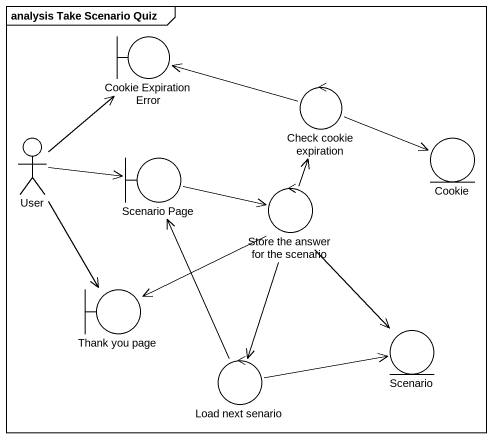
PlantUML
@startuml
mainframe analysis Take Scenario Quiz
boundary "Cookie Expiration Error" as Cookie_Expiration_Error
control "Check cookie expiration" as Check_cookie_expiration
actor User
entity Cookie
boundary "Scenario Page" as Scenario_Page
control "Store the answer for the scenario" as Store_the_answer_for_the
boundary "Thank you page" as Thank_you_page
control "Load next senario" as Load_next_senario
entity Scenario
Check_cookie_expiration -left-> Cookie_Expiration_Error
Check_cookie_expiration -right-> Cookie
User -up-> Cookie_Expiration_Error
User -right-> Scenario_Page
User --> Thank_you_page
Scenario_Page -right-> Store_the_answer_for_the
Store_the_answer_for_the -up-> Check_cookie_expiration
Store_the_answer_for_the -left-> Thank_you_page
Store_the_answer_for_the --> Load_next_senario
Store_the_answer_for_the --> Scenario
Load_next_senario -up-> Scenario_Page
Load_next_senario -right-> Scenario
@enduml
